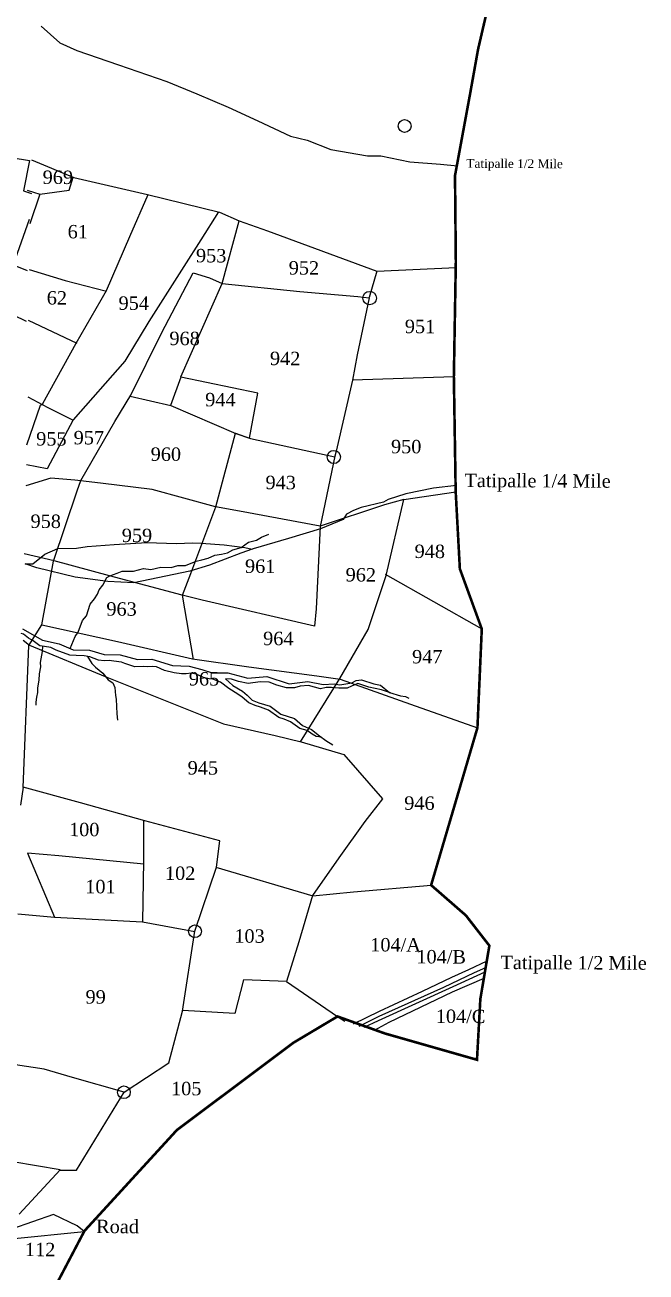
# Model space of a CAD drawing. Header units: feet. Extents: x 349593 to 350015, y 1571769 to 1572365.
# Drawn here: x 349842.3 to 349881.4, y 1572162.9 to 1572241.4 of the extents above; entities that cross this region are included whole.
import ezdxf

# ---------------------------------------------------------------- set-up
doc = ezdxf.new("R2010")
doc.units = ezdxf.units.FT
doc.header["$LTSCALE"] = 15
doc.header["$MEASUREMENT"] = 0
for name, color, linetype in [('CARTTRACK', 6, 'Continuous'), ('PLOTNO', 7, 'Continuous'), ('STREAM', 4, 'Continuous'), ('VILLAGE BOUNDRY', 7, 'Continuous')]:
    doc.layers.add(name, color=color, linetype=linetype)
doc.styles.get("Standard").update_dxf_attribs({"font": 'TIMES.TTF'})

msp = doc.modelspace()

# ---------------------------------------------------------------- linework, layer by layer
at = {"layer": 'CARTTRACK', "extrusion": (-3.55122e-05, 6.11968e-05, 1), "elevation": 82.799}
for points in [[(349843.288, 1572241.363), (349844.459, 1572240.317), (349845.538, 1572239.831), (349848.16, 1572238.924), (349851.202, 1572237.866), (349853.089, 1572237.108), (349855.073, 1572236.258), (349856.949, 1572235.404), (349859.006, 1572234.426), (349860.046, 1572234.184), (349861.539, 1572233.59), (349863.846, 1572233.201), (349864.694, 1572233.185), (349866.519, 1572232.812), (349868.439, 1572232.677), (349869.524, 1572232.563)], [(349869.451, 1572212.43), (349868.014, 1572212.253), (349866.257, 1572211.907), (349865.152, 1572211.547), (349864.865, 1572211.378), (349863.441, 1572211.044), (349862.964, 1572210.838), (349862.521, 1572210.608), (349862.309, 1572210.286), (349860.884, 1572209.7), (349858.864, 1572209.09), (349856.639, 1572208.424), (349855.863, 1572208.153), (349853.902, 1572207.394), (349852.664, 1572207.026), (349849.125, 1572206.292), (349847.496, 1572206.379), (349845.438, 1572206.658), (349843.011, 1572207.235), (349842.276, 1572207.481), (349842.771, 1572207.483), (349843.526, 1572208.087), (349844.331, 1572208.462), (349845.522, 1572208.479), (349846.182, 1572208.57), (349847.885, 1572208.697), (349849.95, 1572208.827), (349851.799, 1572208.763), (349852.846, 1572208.804), (349853.364, 1572208.796), (349854.823, 1572208.692), (349856.12, 1572208.512), (349856.592, 1572208.404)]]:
    msp.add_lwpolyline(points, dxfattribs=at)
at = {"layer": 'PLOTNO', "color": 0, "extrusion": (-3.55122e-05, 6.11968e-05, 1), "elevation": 82.799}
for points in [[(349808.421, 1572274.377), (349808.293, 1572270.747), (349808.005, 1572261.707), (349807.836, 1572260.293), (349807.747, 1572258.636), (349807.267, 1572252.801), (349807.364, 1572246.28), (349807.894, 1572244.832), (349808.265, 1572244.793), (349810.768, 1572243.62), (349818.615, 1572239.916), (349822.162, 1572238.354), (349829.088, 1572235.898), (349833.478, 1572234.325), (349833.844, 1572234.2), (349839.079, 1572233.457), (349842.563, 1572232.902), (349842.184, 1572230.991), (349842.672, 1572230.816)], [(349842.684, 1572232.949), (349845.35, 1572231.83), (349849.983, 1572230.749), (349854.522, 1572229.638), (349855.761, 1572229.1)], [(349842.414, 1572231.032), (349843.196, 1572230.786), (349845.058, 1572231.039), (349845.301, 1572231.839)], [(349842.386, 1572214.995), (349843.247, 1572217.489), (349843.391, 1572217.588), (349845.498, 1572221.393), (349847.069, 1572224.112), (349847.416, 1572224.716), (349848.88, 1572228.113), (349850.026, 1572230.764)], [(349843.2, 1572230.786), (349842.585, 1572228.908)], [(349854.459, 1572229.66), (349853.351, 1572227.893), (349852.277, 1572226.224), (349850.083, 1572222.753), (349848.552, 1572220.249), (349845.302, 1572216.552), (349843.678, 1572213.479), (349842.372, 1572213.721)], [(349842.528, 1572229.18), (349841.517, 1572226.326), (349840.947, 1572225.397), (349840.588, 1572224.899), (349839.835, 1572223.869), (349837.132, 1572220.823), (349836.787, 1572220.588), (349836.605, 1572220.391), (349834.56, 1572217.972), (349834.451, 1572217.792), (349830.64, 1572216.762), (349829.084, 1572216.308)], [(349852.078, 1572219.26), (349854.683, 1572225.148), (349855.756, 1572229.103), (349857.55, 1572228.462), (349864.445, 1572225.922), (349869.438, 1572226.151)], [(349831.508, 1572228.793), (349833.739, 1572227.821), (349835.563, 1572228.567), (349838.193, 1572227.539), (349841.524, 1572226.317), (349842.403, 1572225.967)], [(349842.164, 1572193.405), (349842.515, 1572202.338), (349843.331, 1572203.655), (349844.07, 1572207.648), (349845.564, 1572212.092), (349845.793, 1572212.741), (349847.928, 1572216.458), (349848.931, 1572218.107), (349850.895, 1572222.062), (349852.867, 1572225.814), (349853.893, 1572225.498), (349854.69, 1572225.148), (349859.594, 1572224.643), (349863.239, 1572224.324), (349863.96, 1572224.255), (349863.192, 1572220.649), (349862.901, 1572219.068), (349861.878, 1572214.581), (349861.799, 1572214.267), (349860.864, 1572209.839), (349860.61, 1572204.648), (349860.515, 1572203.551), (349853.425, 1572205.202), (349852.169, 1572205.512), (349847.59, 1572206.726), (349844.102, 1572207.675), (349842.229, 1572208.117)], [(349842.533, 1572226.036), (349844.81, 1572225.333), (349847.416, 1572224.665)], [(349864.44, 1572225.921), (349863.957, 1572224.26)], [(349839.9, 1572223.951), (349842.337, 1572222.775)], [(349842.479, 1572222.834), (349845.544, 1572221.386)], [(349855.548, 1572215.708), (349856.413, 1572215.409), (349856.939, 1572218.251), (349852.08, 1572219.244), (349851.446, 1572217.46)], [(349862.899, 1572219.082), (349869.287, 1572219.287)], [(349842.45, 1572218.017), (349843.707, 1572217.345), (349845.313, 1572216.547)], [(349848.894, 1572218.048), (349851.466, 1572217.466), (349855.548, 1572215.708)], [(349852.888, 1572201.458), (349852.203, 1572205.506), (349852.725, 1572206.877), (349854.284, 1572211.085), (349855.525, 1572215.717), (349856.476, 1572215.391), (349861.784, 1572214.236)], [(349866.129, 1572211.543), (349864.922, 1572211.197), (349860.867, 1572209.867), (349855.782, 1572210.816), (349854.27, 1572211.069), (349850.289, 1572212.17), (349847.022, 1572212.572), (349845.403, 1572212.753), (349843.892, 1572212.882), (349842.317, 1572212.41)], [(349859.629, 1572196.284), (349862.094, 1572200.269), (349863.892, 1572203.359), (349865.024, 1572206.752), (349866.129, 1572211.547), (349869.403, 1572212.018)], [(349864.966, 1572206.834), (349871.045, 1572203.387)], [(349843.322, 1572203.648), (349848.101, 1572202.595), (349852.824, 1572201.503), (349856.366, 1572200.997), (349860.653, 1572200.425), (349862.128, 1572200.227), (349866.552, 1572198.642), (349870.772, 1572197.161)], [(349842.158, 1572202.673), (349842.56, 1572202.355), (349847.331, 1572200.391), (349850.672, 1572199.05), (349854.784, 1572197.416), (349858.031, 1572196.67), (349859.664, 1572196.268), (349862.366, 1572195.478), (349864.785, 1572192.672), (349863.676, 1572191.246), (349862.033, 1572188.965), (349860.384, 1572186.599), (349859.516, 1572183.681), (349858.744, 1572181.172), (349861.958, 1572178.971), (349862.429, 1572178.666)], [(349848.511, 1572174.209), (349851.339, 1572176.045), (349852.2, 1572179.312), (349852.967, 1572184.339), (349854.33, 1572188.38), (349854.543, 1572190.045), (349849.816, 1572191.305), (349845.776, 1572192.421), (349842.151, 1572193.41), (349841.991, 1572192.277)], [(349849.702, 1572184.925), (349849.748, 1572188.784), (349849.753, 1572191.327)], [(349849.757, 1572188.561), (349844.408, 1572189.095), (349842.434, 1572189.265), (349844.125, 1572185.22)], [(349854.299, 1572188.38), (349860.403, 1572186.566), (349862.975, 1572186.825), (349867.855, 1572187.245)], [(349841.82, 1572185.427), (349844.136, 1572185.229), (349849.669, 1572184.926), (349852.969, 1572184.33)], [(349862.96, 1572178.513), (349864.593, 1572179.302), (349867.309, 1572180.572), (349869.168, 1572181.44), (349870.225, 1572181.928), (349871.383, 1572182.485)], [(349863.332, 1572178.366), (349864.587, 1572178.984), (349868.665, 1572180.815), (349870.588, 1572181.74), (349871.296, 1572182.066)], [(349863.638, 1572178.293), (349864.53, 1572178.715), (349869.251, 1572180.856), (349871.256, 1572181.779)], [(349858.772, 1572181.171), (349856.035, 1572181.288), (349855.494, 1572179.161), (349852.208, 1572179.343)], [(349864.278, 1572178.099), (349865.21, 1572178.611), (349869.209, 1572180.513), (349871.191, 1572181.394)], [(349844.48, 1572169.295), (349845.517, 1572169.282), (349848.524, 1572174.208), (349845.268, 1572175.133), (349843.478, 1572175.642), (349841.669, 1572175.931)], [(349841.903, 1572166.514), (349844.485, 1572169.301), (349841.501, 1572169.804)], [(349841.407, 1572164.951), (349845.99, 1572165.424), (349845.562, 1572165.772), (349844.076, 1572166.486), (349841.424, 1572165.57)]]:
    msp.add_lwpolyline(points, dxfattribs=at)
at = {"layer": 'PLOTNO', "color": 0, "extrusion": (-3.55122e-05, 6.11968e-05, 1)}
for centre, radius in [((349866.186, 1572235.072, 82.799), 0.404), ((349863.981, 1572224.23, 82.799), 0.426), ((349861.724, 1572214.223, 82.799), 0.415), ((349852.979, 1572184.338, 82.799), 0.402), ((349848.501, 1572174.198, 82.799), 0.398)]:
    msp.add_circle(centre, radius, dxfattribs=at)
at = {"layer": 'STREAM', "extrusion": (-3.55122e-05, 6.11968e-05, 1), "elevation": 82.799}
for points in [[(349845.121, 1572202.149), (349845.437, 1572202.905), (349845.622, 1572203.19), (349845.887, 1572203.909), (349846.136, 1572204.203), (349846.382, 1572204.955), (349846.657, 1572205.278), (349846.845, 1572205.577), (349846.954, 1572205.859), (349847.166, 1572206.147), (349847.422, 1572206.632), (349847.625, 1572206.739), (349848.068, 1572206.892), (349848.393, 1572207.016), (349849.105, 1572207.027), (349849.74, 1572207.184), (349850.206, 1572207.138), (349850.827, 1572207.269), (349851.476, 1572207.264), (349851.89, 1572207.376), (349852.391, 1572207.393), (349853.063, 1572207.663), (349853.415, 1572207.733), (349853.82, 1572207.838), (349854.235, 1572208.024), (349854.647, 1572208.097), (349855.023, 1572208.182), (349855.356, 1572208.372), (349855.888, 1572208.513), (349856.36, 1572208.853), (349856.846, 1572208.969), (349857.176, 1572209.172), (349857.629, 1572209.365)], [(349860.955, 1572196.56), (349860.609, 1572196.616), (349860.371, 1572196.754), (349860.043, 1572196.979), (349859.592, 1572197.124), (349858.999, 1572197.537), (349858.6, 1572197.704), (349858.263, 1572197.799), (349857.603, 1572198.263), (349857.109, 1572198.467), (349856.766, 1572198.557), (349856.378, 1572198.729), (349855.947, 1572199.095), (349855.669, 1572199.285), (349855.111, 1572199.639), (349854.586, 1572200.042), (349854.094, 1572200.216), (349853.87, 1572200.251), (349853.52, 1572200.324), (349853.047, 1572200.533), (349852.732, 1572200.594), (349852.421, 1572200.565), (349852.135, 1572200.56), (349851.67, 1572200.625), (349851.067, 1572200.764), (349850.565, 1572201.004), (349850.318, 1572201.029), (349850.02, 1572201.007), (349849.708, 1572201.019), (349849.191, 1572200.994), (349848.566, 1572201.219), (349848.36, 1572201.283), (349847.878, 1572201.348), (349847.572, 1572201.395), (349847.251, 1572201.373), (349846.901, 1572201.418), (349846.357, 1572201.62), (349846.006, 1572201.699), (349845.488, 1572201.705), (349845.098, 1572201.736), (349844.238, 1572202.043), (349843.889, 1572202.207), (349843.507, 1572202.271), (349843.214, 1572202.327), (349842.787, 1572202.633), (349842.498, 1572202.812), (349842.187, 1572203.055), (349842.036, 1572203.099)], [(349842.124, 1572203.401), (349843.384, 1572202.673), (349844.43, 1572202.452), (349845.296, 1572202.076), (349846.338, 1572202.045), (349847.252, 1572201.767), (349848.269, 1572201.754), (349849.367, 1572201.457), (349850.263, 1572201.472), (349851.554, 1572201.09), (349852.619, 1572201.045), (349853.421, 1572200.826), (349854.07, 1572200.615), (349855.054, 1572200.612), (349856.315, 1572200.294), (349857.503, 1572200.385), (349858.916, 1572199.934), (349860.089, 1572200.073), (349861.045, 1572199.887), (349861.743, 1572199.927), (349862.107, 1572199.867), (349862.86, 1572199.981), (349863.126, 1572200.132), (349863.46, 1572200.188), (349864.238, 1572199.931), (349864.656, 1572199.84), (349865.242, 1572199.384), (349865.935, 1572199.175), (349866.248, 1572199.126), (349866.454, 1572199.026)], [(349843.372, 1572202.298), (349843.36, 1572201.964), (349843.262, 1572201.506), (349843.217, 1572201.268), (349843.254, 1572201.002), (349843.164, 1572200.548), (349843.153, 1572200.149), (349843.057, 1572199.679), (349843.05, 1572199.387), (349842.995, 1572199.09), (349842.964, 1572198.768), (349842.959, 1572198.585)], [(349846.215, 1572201.657), (349846.489, 1572201.207), (349846.723, 1572200.972), (349847.179, 1572200.601), (349847.517, 1572200.175), (349847.81, 1572199.989), (349847.935, 1572199.695), (349847.967, 1572199.2), (349848.009, 1572198.953), (349848.027, 1572198.501), (349848.065, 1572198.045), (349848.099, 1572197.637)], [(349865.288, 1572199.367), (349864.737, 1572199.545), (349863.939, 1572199.721), (349863.235, 1572199.939), (349862.846, 1572199.779), (349862.559, 1572199.663), (349862.038, 1572199.656), (349861.586, 1572199.696), (349861.234, 1572199.688), (349860.896, 1572199.619), (349860.125, 1572199.823), (349859.611, 1572199.789), (349859.246, 1572199.682), (349858.753, 1572199.675), (349858.145, 1572199.842), (349857.658, 1572200.028), (349857.084, 1572200.053), (349856.329, 1572199.959), (349855.726, 1572200.072), (349855.29, 1572200.213), (349854.909, 1572200.241), (349855.374, 1572199.819), (349855.966, 1572199.467), (349856.276, 1572199.218), (349856.585, 1572198.897), (349857, 1572198.728), (349857.721, 1572198.523), (349858.381, 1572198.024), (349859.258, 1572197.74), (349859.76, 1572197.301), (349860.314, 1572197.045), (349860.832, 1572196.653), (349861.222, 1572196.354), (349861.658, 1572196.084)]]:
    msp.add_lwpolyline(points, dxfattribs=at)
at = {"layer": 'VILLAGE BOUNDRY', "lineweight": -3, "const_width": 0.164, "elevation": -0.998}
msp.add_lwpolyline([(349871.645, 1572243.494), (349870.81, 1572239.895), (349870.317, 1572237.138), (349869.36, 1572231.95), (349869.411, 1572226.522), (349869.287, 1572219.289), (349869.402, 1572212.043), (349869.665, 1572207.175), (349871.046, 1572203.389), (349870.773, 1572197.163), (349867.855, 1572187.248), (349870.043, 1572185.34), (349871.524, 1572183.435), (349870.956, 1572180.075), (349870.744, 1572176.245), (349864.951, 1572177.899), (349861.958, 1572178.973), (349859.19, 1572177.323), (349851.839, 1572171.817), (349846.015, 1572165.459), (349843.81, 1572161.256)], dxfattribs=at)

# ---------------------------------------------------------------- texts
at = {"layer": 'PLOTNO', "color": 0, "extrusion": (-3.55122e-05, 6.11968e-05, 1)}
for s, height, p in [('Tatipalle 1/2 Mile', 0.55764, (349870.07, 1572232.44, 82.799)), ('969', 0.8447, (349843.383, 1572231.426, 82.799)), ('61', 0.8447, (349844.956, 1572227.996, 82.799)), ('953', 0.8447, (349853.041, 1572226.486, 82.799)), ('952', 0.8447, (349858.884, 1572225.716, 82.799)), ('62', 0.8447, (349843.641, 1572223.827, 82.799)), ('954', 0.8447, (349848.164, 1572223.494, 82.799)), ('951', 0.8447, (349866.196, 1572222.025, 82.799)), ('968', 0.8447, (349851.367, 1572221.271, 82.799)), ('942', 0.8447, (349857.702, 1572220.011, 82.799)), ('944', 0.8447, (349853.622, 1572217.414, 82.799)), ('955', 0.8447, (349842.975, 1572214.945, 82.799)), ('957', 0.8447, (349845.336, 1572215.019, 82.799)), ('960', 0.8447, (349850.187, 1572213.98, 82.799)), ('950', 0.8447, (349865.327, 1572214.458, 82.799)), ('Tatipalle 1/4 Mile', 0.84468, (349869.953, 1572212.326, 82.799)), ('943', 0.8447, (349857.421, 1572212.196, 82.799)), ('958', 0.8447, (349842.62, 1572209.753, 82.799)), ('959', 0.8447, (349848.366, 1572208.862, 82.799)), ('948', 0.8447, (349866.813, 1572207.857, 82.799)), ('961', 0.8447, (349856.129, 1572206.921, 82.799)), ('962', 0.8447, (349862.468, 1572206.38, 82.799)), ('963', 0.8447, (349847.396, 1572204.227, 82.799)), ('964', 0.8447, (349857.27, 1572202.368, 82.799)), ('947', 0.8447, (349866.652, 1572201.219, 82.799)), ('965', 0.8447, (349852.589, 1572199.828, 82.799)), ('945', 0.8447, (349852.515, 1572194.217, 82.799)), ('946', 0.8447, (349866.16, 1572191.995, 82.799)), ('100', 0.8447, (349845.045, 1572190.332, 82.799)), ('102', 0.8447, (349851.088, 1572187.579, 82.799)), ('101', 0.8447, (349846.067, 1572186.733, 82.799)), ('103', 0.8447, (349855.457, 1572183.622, 82.799)), ('104/A', 0.8447, (349864.019, 1572183.072, 82.799)), ('104/B', 0.8447, (349866.926, 1572182.317, 82.799)), ('Tatipalle 1/2 Mile', 0.84468, (349872.224, 1572181.959, 82.799)), ('99', 0.8447, (349846.083, 1572179.783, 82.799)), ('104/C', 0.8447, (349868.15, 1572178.566, 82.799)), ('105', 0.8447, (349851.469, 1572174.013, 82.799)), ('Road', 0.8447, (349846.754, 1572165.323, 82.799)), ('112', 0.8447, (349842.266, 1572163.873, 82.799))]:
    msp.add_text(s, height=height, rotation=359.7254, dxfattribs=at).set_placement(p)

doc.saveas('drawing.dxf')
